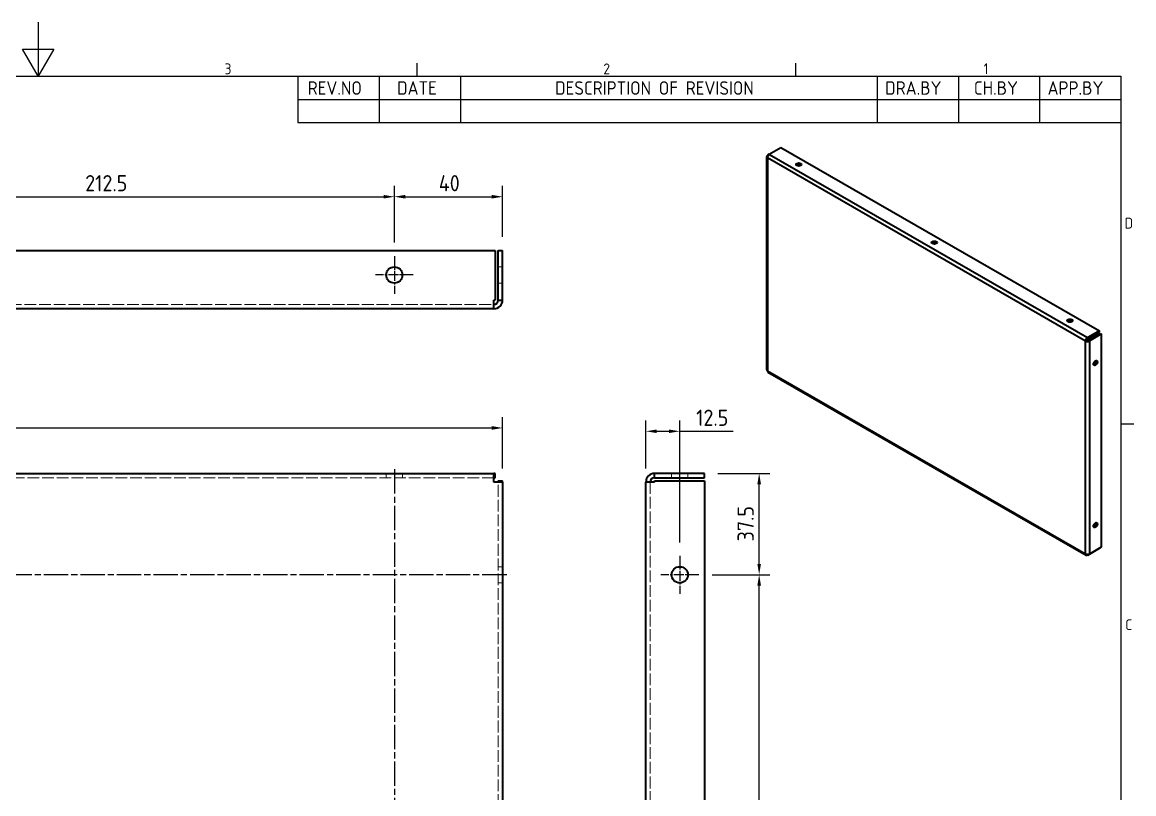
# Model space of a CAD drawing. Header units: millimetres. Extents: x 0 to 840, y 0 to 594.
# Drawn here: x 414.1 to 824.8, y 308.7 to 594 of the extents above; entities that cross this region are included whole.
import ezdxf

# ---------------------------------------------------------------- set-up
doc = ezdxf.new("R2010")
doc.units = ezdxf.units.MM
doc.header["$LTSCALE"] = 2
doc.linetypes.add('CHAIN', pattern=[0.35429999999999995, 0.2362, -0.0295, 0.0591, -0.0295])
doc.linetypes.add('DASHED', pattern=[0.2067, 0.1654, -0.0413])
doc.layers.get('0').update_dxf_attribs({"color": 3, "lineweight": 25})
for name, color, linetype, lineweight in [('가려진 것(ISO)', 2, 'DASHED', 18), ('가시적인 것(ISO)', 3, 'Continuous', 40), ('가시적인 좁은 것(ISO)', 3, 'Continuous', 35), ('경계(ISO)', 7, 'Continuous', 25), ('기호(ISO)', 5, 'Continuous', 25), ('중심 표식(ISO)', 1, 'Continuous', 25), ('중심선(ISO)', 1, 'Continuous', 25), ('치수(ISO)', 2, 'Continuous', 25)]:
    doc.layers.add(name, color=color, linetype=linetype, lineweight=lineweight)
doc.styles.add('ISO Proportiona M2B', font='isocp.shx')
doc.styles.add('문자 텍스트_PSTEK_POSCO', font='isocp.shx')
doc.styles.add('치수 텍스트_PSTEK_POSCO', font='isocp.shx')
doc.dimstyles.new('치수_PSTEK_POSCO', dxfattribs={"dimscale": 2, "dimtxt": 3, "dimasz": 2, "dimexe": 2, "dimexo": 2.5, "dimgap": 1, "dimtad": 1, "dimrnd": 1e-08, "dimdsep": 46, "dimtxsty": '치수 텍스트_PSTEK_POSCO', "dimcen": 0.09, "dimdle": 10, "dimclrd": 7, "dimclre": 7, "dimclrt": 2, "dimadec": 1, "dimazin": 2, "dimtfac": 1, "dimtmove": 0, "dimatfit": 3, "dimfxl": 0, "dimtolj": 1, "dimlwd": -1, "dimlwe": -1, "dimarcsym": 0})

# ---------------------------------------------------------------- blocks, each defined once
blk = doc.blocks.new('경계 Default Border')
at = {"layer": '경계(ISO)'}
for p, q in [((280, 287.0000076293945), (280, 289.4000053405762)), ((350, 287.0000076293945), (350, 289.4000053405762)), ((410, 222.7499961853027), (412.400016784668, 222.7499961853027))]:
    blk.add_line(p, q, dxfattribs=at)
at = {"layer": '경계(ISO)', "flags": 128}
for points in [[(210, 297.0000076293945), (210, 287.0000076293945), (207.1132469177246, 292.0000076293945), (212.8867530822754, 292.0000076293945), (210, 287.0000076293945)], [(10, 10), (10, 287.0000076293945), (410, 287.0000076293945), (410, 10), (10, 10)]]:
    blk.add_lwpolyline(points, dxfattribs=at)
at = {"layer": '경계(ISO)', "color": 2, "char_height": 2.000000029802322, "attachment_point": 7, "style": '문자 텍스트_PSTEK_POSCO'}
for s, insert in [('3', (244.4456930345745, 287.3809296778403)), ('2', (314.418492964537, 287.3809296778403)), ('1', (384.6573774223157, 287.4)), ('D', (410.718846771929, 258.8559296629392)), ('C', (410.8296930082771, 184.6059296629392))]:
    blk.add_mtext(s, dxfattribs=dict(at, insert=insert))
blk = doc.blocks.new('*D25')
at = {"layer": 'Defpoints', "color": 0, "transparency": 16777216}
for p in [(551.612666269035, 529.472355548629), (339.1126662690349, 507.5349059924064), (551.612666269035, 507.5349059924064)]:
    blk.add_point(p, dxfattribs=at)
at = {"layer": '치수(ISO)', "color": 7, "transparency": 16777216}
for p, q in [((339.1126662690349, 512.5349059924065), (339.1126662690349, 533.472355548629)), ((551.612666269035, 512.5349059924065), (551.612666269035, 533.472355548629)), ((343.1126662690349, 529.472355548629), (547.612666269035, 529.472355548629))]:
    blk.add_line(p, q, dxfattribs=at)
for points in [[(343.1126662690349, 530.1390222152957), (343.1126662690349, 528.8056888819624), (339.1126662690349, 529.472355548629)], [(547.612666269035, 530.1390222152957), (547.612666269035, 528.8056888819624), (551.612666269035, 529.472355548629)]]:
    blk.add_solid(points, dxfattribs=at)
at = {"layer": '치수(ISO)', "color": 2, "transparency": 16777216, "insert": (437.3822210979608, 534.4729460998101), "char_height": 6, "attachment_point": 4, "style": '치수 텍스트_PSTEK_POSCO'}
blk.add_mtext('\\A1;212.5', dxfattribs=at)
blk = doc.blocks.new('*D26')
at = {"layer": 'Defpoints', "color": 0, "transparency": 16777216}
for p in [(591.6126662690349, 529.472355548629), (591.6126662690349, 509.6349059924041), (551.612666269035, 507.5349059924064)]:
    blk.add_point(p, dxfattribs=at)
at = {"layer": '치수(ISO)', "color": 7, "transparency": 16777216}
for p, q in [((551.612666269035, 512.5349059924065), (551.612666269035, 533.472355548629)), ((591.6126662690349, 514.6349059924041), (591.6126662690349, 533.472355548629)), ((555.612666269035, 529.472355548629), (587.6126662690349, 529.472355548629))]:
    blk.add_line(p, q, dxfattribs=at)
for points in [[(555.612666269035, 530.1390222152957), (555.612666269035, 528.8056888819624), (551.612666269035, 529.472355548629)], [(587.6126662690349, 530.1390222152957), (587.6126662690349, 528.8056888819624), (591.6126662690349, 529.472355548629)]]:
    blk.add_solid(points, dxfattribs=at)
at = {"layer": '치수(ISO)', "color": 2, "transparency": 16777216, "insert": (568.0303040643106, 534.472355548629), "char_height": 6, "attachment_point": 4, "style": '치수 텍스트_PSTEK_POSCO'}
blk.add_mtext('\\A1;40', dxfattribs=at)
blk = doc.blocks.new('*D27')
at = {"layer": 'Defpoints', "color": 0, "transparency": 16777216}
for p in [(644.5508983034467, 442.7467301886395), (644.5508983034467, 423.9824916007472), (657.0508983034431, 396.6824916007471)]:
    blk.add_point(p, dxfattribs=at)
at = {"layer": '치수(ISO)', "color": 7, "transparency": 16777216}
for p, q in [((644.5508983034467, 428.9824916007472), (644.5508983034467, 446.7467301886395)), ((657.0508983034431, 401.6824916007471), (657.0508983034431, 446.7467301886395)), ((648.5508983034467, 442.7467301886395), (653.0508983034431, 442.7467301886395)), ((657.0508983034431, 442.7467301886395), (676.7576201762806, 442.7467301886395))]:
    blk.add_line(p, q, dxfattribs=at)
for points in [[(648.5508983034467, 443.4133968553062), (648.5508983034467, 442.0800635219728), (644.5508983034467, 442.7467301886395)], [(653.0508983034431, 443.4133968553062), (653.0508983034431, 442.0800635219728), (657.0508983034431, 442.7467301886395)]]:
    blk.add_solid(points, dxfattribs=at)
at = {"layer": '치수(ISO)', "color": 2, "transparency": 16777216, "insert": (663.1090920388567, 447.7473207398206), "char_height": 6, "attachment_point": 4, "style": '치수 텍스트_PSTEK_POSCO'}
blk.add_mtext('\\A1;12.5', dxfattribs=at)
blk = doc.blocks.new('*D29')
at = {"layer": 'Defpoints', "color": 0, "transparency": 16777216}
for p in [(664.0508983034431, 389.6824916007471), (686.397321954138, 389.6824916007471), (664.0508983034432, 169.682491600747)]:
    blk.add_point(p, dxfattribs=at)
at = {"layer": '치수(ISO)', "color": 7, "transparency": 16777216}
for p, q in [((669.0508983034431, 389.6824916007471), (690.397321954138, 389.6824916007471)), ((686.3973219541379, 173.682491600747), (686.397321954138, 385.6824916007471)), ((669.0508983034432, 169.682491600747), (690.3973219541379, 169.682491600747))]:
    blk.add_line(p, q, dxfattribs=at)
for points in [[(685.7306552874713, 385.6824916007471), (687.0639886208046, 385.6824916007471), (686.397321954138, 389.6824916007471)], [(685.7306552874712, 173.682491600747), (687.0639886208045, 173.682491600747), (686.3973219541379, 169.682491600747)]]:
    blk.add_solid(points, dxfattribs=at)
at = {"layer": '치수(ISO)', "color": 2, "transparency": 16777216, "insert": (681.3967314029568, 274.2239482936604), "char_height": 6, "attachment_point": 4, "rotation": 90, "style": '치수 텍스트_PSTEK_POSCO'}
blk.add_mtext('\\A1;220', dxfattribs=at)
blk = doc.blocks.new('*D30')
at = {"layer": 'Defpoints', "color": 0, "transparency": 16777216}
for p in [(666.1508983034469, 427.1824916007471), (686.397321954138, 427.1824916007471), (664.0508983034431, 389.6824916007471)]:
    blk.add_point(p, dxfattribs=at)
at = {"layer": '치수(ISO)', "color": 7, "transparency": 16777216}
for p, q in [((671.1508983034469, 427.1824916007471), (690.397321954138, 427.1824916007471)), ((686.397321954138, 393.6824916007471), (686.397321954138, 423.1824916007471)), ((669.0508983034431, 389.6824916007471), (690.397321954138, 389.6824916007471))]:
    blk.add_line(p, q, dxfattribs=at)
for points in [[(685.7306552874713, 423.1824916007471), (687.0639886208046, 423.1824916007471), (686.397321954138, 427.1824916007471)], [(685.7306552874713, 393.6824916007471), (687.0639886208046, 393.6824916007471), (686.397321954138, 389.6824916007471)]]:
    blk.add_solid(points, dxfattribs=at)
at = {"layer": '치수(ISO)', "color": 2, "transparency": 16777216, "insert": (681.3973219541379, 402.0282275320351), "char_height": 6, "attachment_point": 4, "rotation": 90, "style": '치수 텍스트_PSTEK_POSCO'}
blk.add_mtext('\\A1;37.5', dxfattribs=at)
blk = doc.blocks.new('*D31')
at = {"layer": 'Defpoints', "color": 0, "transparency": 16777216}
for p in [(591.6126662689699, 443.9824916007472), (86.61266626896992, 423.9824916007472), (591.6126662689699, 423.9824916007472)]:
    blk.add_point(p, dxfattribs=at)
at = {"layer": '치수(ISO)', "color": 7, "transparency": 16777216}
for p, q in [((86.61266626896992, 428.9824916007472), (86.61266626896992, 447.9824916007472)), ((591.6126662689699, 428.9824916007472), (591.6126662689699, 447.9824916007472)), ((90.61266626896992, 443.9824916007472), (587.6126662689699, 443.9824916007472))]:
    blk.add_line(p, q, dxfattribs=at)
for points in [[(90.61266626896992, 444.6491582674139), (90.61266626896992, 443.3158249340805), (86.61266626896992, 443.9824916007472)], [(587.6126662689699, 444.6491582674139), (587.6126662689699, 443.3158249340805), (591.6126662689699, 443.9824916007472)]]:
    blk.add_solid(points, dxfattribs=at)
at = {"layer": '치수(ISO)', "color": 2, "transparency": 16777216, "insert": (333.5884022002581, 448.9824916007472), "char_height": 6, "attachment_point": 4, "style": '치수 텍스트_PSTEK_POSCO'}
blk.add_mtext('\\A1;505', dxfattribs=at)

msp = doc.modelspace()

# ---------------------------------------------------------------- linework, layer by layer
at = {"layer": '가려진 것(ISO)', "ltscale": 1.523657321929932}
for p, q in [((591.6126662690349, 503.5349059923892), (590.0126662690349, 503.5349059923892)), ((591.6126662690349, 497.5349059923892), (590.012666269035, 497.5349059923892)), ((548.61266626897, 427.1824916007473), (548.61266626897, 425.5824916007472)), ((554.61266626897, 427.1824916007473), (554.61266626897, 425.5824916007472)), ((654.0508983034373, 427.1824916007473), (654.0508983034373, 425.5824916007472)), ((660.0508983034372, 427.1824916007473), (660.0508983034372, 425.5824916007472)), ((591.6126662689699, 392.682491600747), (590.01266626897, 392.682491600747)), ((591.6126662689699, 386.682491600747), (590.01266626897, 386.682491600747))]:
    msp.add_line(p, q, dxfattribs=at)
at = {"layer": '가려진 것(ISO)', "ltscale": 13.10973644256592}
for p, q in [((89.81266626903493, 489.6349059924038), (588.4126662690348, 489.634905992404)), ((588.4126662689699, 425.5824916007473), (89.81266626896996, 425.5824916007472))]:
    msp.add_line(p, q, dxfattribs=at)
at = {"layer": '가려진 것(ISO)', "ltscale": 13.17194747924805}
for p, q in [((590.0126662689697, 135.3824916007472), (590.01266626897, 423.9824916007472)), ((646.1508983034468, 423.9824916007472), (646.1508983034468, 135.3824916007472))]:
    msp.add_line(p, q, dxfattribs=at)
at = {"layer": '가시적인 것(ISO)'}
for p, q in [((690.0604598343198, 545.1674778353636), (694.3973814255967, 547.6649448799569)), ((694.3973814255967, 547.6649448799569), (812.1394423587506, 479.8618013934947)), ((689.1042501176194, 544.2318196417717), (689.1042501176194, 465.5837862319194)), ((690.0604598343198, 545.1646047088633), (689.4166695510203, 544.7938705412445)), ((689.6946651342552, 544.6337835318163), (689.4166695510203, 544.7938705412445)), ((689.4166695510203, 544.7938705412445), (689.4166695510203, 544.6661617364834)), ((689.6365531375637, 544.5395392003179), (689.4166695510203, 544.6661617364834)), ((690.170916784286, 545.1038699082704), (690.0604598343198, 545.1674778353636)), ((690.0604598343198, 545.0308600372798), (690.0604598343198, 545.1674778353636)), ((89.34403711893339, 509.6349059924046), (588.8812954191364, 509.6349059924049)), ((588.8812954191364, 509.6349059924049), (588.8812954191364, 491.2349059924048)), ((590.0126662690349, 491.234905992404), (590.0126662690348, 509.6349059924041)), ((590.0126662690348, 509.6349059924041), (591.6126662690348, 509.6349059924041)), ((591.6126662690349, 491.234905992404), (591.6126662690348, 509.6349059924041)), ((588.4126662690351, 488.0349059924039), (588.4126662690351, 491.2349059924049)), ((588.8812954191364, 491.2349059924048), (588.4126662690351, 491.2349059924048)), ((590.0126662690349, 491.234905992404), (591.6126662690349, 491.234905992404)), ((588.4126662690348, 488.0349059924039), (89.8126662690349, 488.0349059924038)), ((807.8025207674739, 477.3643343489015), (807.6920638175077, 477.4279422759946)), ((807.6920638175077, 476.9919171427452), (807.6920638175077, 477.4279422759946)), ((807.6920638175077, 476.9919171427452), (807.8025207674739, 476.9283092156521)), ((812.1394423587506, 479.8618013934947), (807.8025207674739, 477.3643343489015)), ((807.8025207674739, 476.9283092156521), (812.1394423587506, 479.4257762602454)), ((807.8025207674739, 476.9283092156521), (807.8025207674739, 477.3643343489015)), ((808.0691874341405, 476.4664297669009), (812.4061090254173, 478.9638968114943)), ((808.0691874341405, 476.33872096214), (808.0691874341405, 476.4664297669009)), ((808.0691874341405, 476.4664297669009), (808.4463110507734, 476.249258719545)), ((808.4463110507734, 476.249258719545), (812.7832326420502, 478.7467257641384)), ((812.1394423587506, 479.4257762602454), (812.1394423587506, 479.8618013934947)), ((812.4061090254173, 478.9638968114943), (812.7832326420502, 478.7467257641384)), ((812.7832326420502, 478.7467257641384), (812.7832326420502, 399.8432747447641)), ((807.3149402008748, 476.3387209621399), (806.9378165842421, 476.121549914784)), ((808.0691874341405, 476.33872096214), (808.4463110507734, 476.1215499147841)), ((808.4463110507734, 476.1215499147841), (808.4463110507734, 476.249258719545)), ((689.6386157585961, 464.6594305666977), (807.1597627918177, 396.9835029344219)), ((89.81266626896996, 427.1824916007473), (588.4126662689699, 427.1824916007473)), ((588.4126662689699, 423.9824916007473), (588.4126662689699, 427.1824916007473)), ((588.8812954190714, 427.1824916007473), (588.4126662689699, 427.1824916007473)), ((588.8812954190714, 425.5824916007473), (588.8812954190714, 427.1824916007473)), ((666.1508983034469, 427.1824916007471), (647.7508983034468, 427.1824916007473)), ((647.7508983034468, 425.5824916007473), (647.7508983034468, 427.1824916007473)), ((666.1508983034469, 425.5824916007472), (666.1508983034469, 427.1824916007471)), ((588.4126662689699, 425.5824916007473), (588.8812954190714, 425.5824916007473)), ((591.6126662689699, 423.9824916007472), (588.4126662689699, 423.9824916007472)), ((590.01266626897, 423.9824916007472), (590.01266626897, 424.4511207508486)), ((590.01266626897, 424.4511207508486), (591.6126662689699, 424.4511207508486)), ((591.6126662689699, 423.9824916007472), (591.6126662689699, 424.4511207508486)), ((591.6126662689699, 423.9824916007472), (591.6126662689699, 135.3824916007472)), ((647.7508983034477, 423.9824916007472), (644.5508983034467, 423.9824916007472)), ((644.5508983034467, 135.3824916007472), (644.5508983034467, 423.9824916007472)), ((647.7508983034468, 425.5824916007473), (666.1508983034469, 425.5824916007472)), ((647.7508983034477, 423.9824916007472), (647.7508983034477, 424.4511207508486)), ((647.7508983034477, 424.4511207508486), (666.1508983034478, 424.4511207508486)), ((666.1508983034478, 424.4511207508486), (666.1508983034478, 134.9138624506456)), ((807.8025207674738, 396.9722004060516), (812.1394423587506, 399.4696674506449)), ((812.7832326420502, 399.8432747447641), (808.4463110507734, 397.3458077001708)), ((812.1394423587506, 399.4725405771453), (812.1394423587506, 399.4696674506449)), ((807.6920638175075, 397.2936061185925), (807.6920638175075, 397.0358083331448)), ((807.6920638175075, 397.0358083331448), (807.8025207674738, 396.9722004060516)), ((807.8025207674738, 397.2969084035652), (807.8025207674738, 396.9722004060516)), ((808.327230740722, 397.4143814900708), (808.4463110507734, 397.3458077001708)), ((808.4463110507734, 397.3458077001708), (808.4463110507734, 397.4735165049318))]:
    msp.add_line(p, q, dxfattribs=at)
for centre in [(551.612666269035, 500.5349059924063), (657.0508983034432, 389.6824916007471)]:
    msp.add_circle(centre, 3, dxfattribs=at)
for centre, radius, start, end in [((588.4126662690348, 491.2349059924039), 3.19999999999999, 270, 0), ((588.4126662690348, 491.2349059924039), 1.599999999999986, 270, 0), ((647.7508983034467, 423.9824916007473), 3.200000000000056, 90, 180), ((647.7508983034467, 423.9824916007473), 1.599999999999997, 90, 180)]:
    msp.add_arc(centre, radius, start, end, dxfattribs=at)
for centre, major_axis, ratio, start_param, end_param in [((690.170916784286, 544.2318196417717), (-1.066666666666632, 2.775557561562891e-16), 0.575861700985312, 5.497787143782333, 7.068583470577273), ((690.170916784286, 544.2318196417717), (0.5323010256898535, 0.9243556652216309), 0.5780931159156386, 0.7834644549747765, 2.354260781769735), ((701.0367909885206, 540.9352173985925), (0.9999999999999996, -5.828670879282072e-15), 0.5758617009853078, 0.3882669576859317, 2.753325695903881), ((751.1235213225751, 512.0921876716397), (1, -5.585809592645318e-15), 0.5758617009853076, 0.3882669576859311, 2.753325695903994), ((801.2102516566297, 483.249157944687), (1.000000000000004, -5.551115123125783e-15), 0.5758617009853078, 0.3882669576859312, 2.753325695903994), ((807.6920638175077, 476.5558920094958), (-0.5323010256897488, -0.9243556652217042), 0.5780931159156386, 3.925057108563848, 5.495853435358767), ((807.6920638175077, 476.5558920094958), (0.2661505128449242, 0.4621778326108111), 0.5780931159156387, 0.7834644549745882, 2.354260781769561), ((807.6920638175077, 476.5558920094958), (1.066666666666663, 6.31786289950753e-14), 0.575861700985312, 3.926990816987226, 5.49778714378216), ((807.6920638175077, 476.5558920094958), (0.5333333333333288, 3.157196726277789e-14), 0.5758617009853121, 3.926990816986969, 5.497787143781903), ((810.2612184558175, 468.2537388808627), (-0.4990322115841775, -0.8665834361453045), 0.5780931159156303, 0.3859036446674628, 2.755689008922227), ((690.1709167842859, 465.5837862319194), (-1.066666666666659, 4.163336342344337e-16), 0.5758617009853122, 0, 0.7853981633976055), ((690.1709167842859, 465.5837862319194), (-0.5323010256897955, -0.9243556652216623), 0.5780931159156387, 5.495853435359095, 6.283185307179674), ((810.2612184558175, 408.3002830590765), (-0.4990322115841775, -0.8665834361453045), 0.5780931159156303, 0.3859036446674628, 2.755689008922227), ((807.6920638175077, 397.9078585996435), (-1.066666666666656, 6.376843497690744e-14), 0.575861700985312, 0.7853981633977796, 2.356194490192713), ((807.6920638175077, 397.9078585996436), (-0.5323010256897975, -0.9243556652216613), 0.5780931159156387, 5.495853435359102, 7.066649762154002)]:
    msp.add_ellipse(centre, major_axis=major_axis, ratio=ratio, start_param=start_param, end_param=end_param, dxfattribs=at)
for centre, major_axis, ratio in [((701.0367909885206, 541.3712425318419), (1, -6.685624276414615e-14), 0.5758617009853071), ((751.1235213225751, 512.5282128048891), (1, -6.685624276414615e-14), 0.5758617009853071), ((801.2102516566297, 483.6851830779364), (1, -6.685624276414615e-14), 0.5758617009853071), ((810.6383420724502, 468.0365678335068), (0.4990322115841756, 0.8665834361453069), 0.5780931159156334), ((810.6383420724502, 408.0831120117206), (0.4990322115841756, 0.8665834361453069), 0.5780931159156334)]:
    msp.add_ellipse(centre, major_axis=major_axis, ratio=ratio, dxfattribs=at)
at = {"layer": '가시적인 좁은 것(ISO)'}
for p, q in [((689.4166695510204, 543.7974775470598), (689.4166695510204, 465.1494441372075)), ((806.9378165842421, 476.121549914784), (689.4166695510204, 543.7974775470598)), ((690.170916784286, 545.1038699082704), (807.6920638175077, 477.4279422759946)), ((806.9378165842421, 397.4735165049316), (806.9378165842421, 476.121549914784)), ((808.4463110507734, 476.1215499147841), (808.4463110507734, 397.4735165049318)), ((689.4166695510204, 465.1494441372075), (806.937816584242, 397.4735165049316))]:
    msp.add_line(p, q, dxfattribs=at)
at = {"layer": '기호(ISO)'}
for p, q in [((516, 574.0000152587891), (820, 574.0000152587891)), ((516, 574.0000152587891), (516, 565.440015258789)), ((546, 574.0000152587891), (546, 565.440015258789)), ((576, 574.0000152587891), (576, 565.440015258789)), ((730, 574.0000152587891), (730, 565.440015258789)), ((760, 574.0000152587891), (760, 565.440015258789)), ((790, 574.0000152587891), (790, 565.440015258789)), ((820, 574.0000152587891), (820, 565.440015258789)), ((516, 565.440015258789), (820, 565.440015258789)), ((516, 565.440015258789), (516, 556.8800152587891)), ((546, 565.440015258789), (546, 556.8800152587891)), ((576, 565.440015258789), (576, 556.8800152587891)), ((730, 565.440015258789), (730, 556.8800152587891)), ((760, 565.440015258789), (760, 556.8800152587891)), ((790, 565.440015258789), (790, 556.8800152587891)), ((820, 565.440015258789), (820, 556.8800152587891)), ((516, 556.8800152587891), (820, 556.8800152587891))]:
    msp.add_line(p, q, dxfattribs=at)
at = {"layer": '중심 표식(ISO)', "linetype": 'CHAIN', "ltscale": 7.778351783752441}
for p, q in [((551.612666269035, 507.5349059924064), (551.612666269035, 493.5349059924064)), ((558.6126662690351, 500.5349059924064), (544.612666269035, 500.5349059924064)), ((657.0508983034431, 396.6824916007471), (657.0508983034431, 382.682491600747)), ((664.0508983034431, 389.6824916007471), (650.0508983034431, 389.6824916007471))]:
    msp.add_line(p, q, dxfattribs=at)
at = {"layer": '중심선(ISO)', "linetype": 'CHAIN', "ltscale": 19.05165100097656}
for p, q in [((551.6126662689701, 428.6824916007473), (551.6126662689701, 130.6824916007471)), ((593.1126662689699, 389.682491600747), (85.11266626896997, 389.682491600747))]:
    msp.add_line(p, q, dxfattribs=at)

# ---------------------------------------------------------------- block references
at = {"xscale": 2, "yscale": 2, "zscale": 2}
msp.add_blockref('경계 Default Border', (0, 0), dxfattribs=at)

# ---------------------------------------------------------------- texts
at = {"layer": '기호(ISO)', "color": 2, "char_height": 5, "attachment_point": 7, "style": 'ISO Proportiona M2B'}
for s, insert in [('REV.NO', (519.5742327364616, 567.1663801006787)), ('DATE', (552.6284635456733, 567.1663801006787)), ('DESCRIPTION OF REVISION', (611.0140408667258, 567.1663801006787)), ('DRA.BY', (732.9514679106408, 567.1663801006787)), ('CH.BY', (765.7285830172234, 567.1663801006787)), ('APP.BY', (792.9554679208808, 567.1663801006787))]:
    msp.add_mtext(s, dxfattribs=dict(at, insert=insert))

# ---------------------------------------------------------------- dimensions: what is measured, and where the dimension line sits
at = {"layer": '치수(ISO)', "color": 7}
for base, p1, p2, angle, override, picture, middle in [((551.612666269035, 529.472355548629), (339.1126662690349, 507.5349059924064), (551.612666269035, 507.5349059924064), 180, {"dimdec": 2, "dimtp": 0, "dimtm": -0, "dimtdec": 2, "dimtofl": 0, "dimatfit": 1}, '*D25', (445.382666269035, 529.472355548629)), ((591.6126662690349, 529.472355548629), (551.612666269035, 507.5349059924064), (591.6126662690349, 509.6349059924041), 180, {"dimdec": 2, "dimtp": 0, "dimtm": -0, "dimtdec": 2, "dimtofl": 0, "dimatfit": 1}, '*D26', (571.632666269035, 529.472355548629)), ((644.5508983034467, 442.7467301886395), (657.0508983034431, 396.6824916007471), (644.5508983034467, 423.9824916007472), 180, {"dimdec": 2, "dimtp": 0, "dimtm": -0, "dimtdec": 2, "dimtofl": 0, "dimatfit": 2}, '*D27', (668.9333561075687, 442.7467301886395)), ((686.397321954138, 427.1824916007471), (664.0508983034431, 389.6824916007471), (666.1508983034469, 427.1824916007471), 90, {"dimdec": 2, "dimtp": 0, "dimtm": -0, "dimtdec": 2, "dimtofl": 0, "dimatfit": 1}, '*D30', (686.3973219541379, 408.4524916007471)), ((686.397321954138, 389.6824916007471), (664.0508983034432, 169.682491600747), (664.0508983034431, 389.6824916007471), 90, {"dimdec": 2, "dimtp": 0, "dimtm": -0, "dimtdec": 2, "dimtofl": 0, "dimatfit": 1}, '*D29', (686.3973219541379, 279.7024916007471))]:
    dim = msp.add_linear_dim(base=base, p1=p1, p2=p2, angle=angle, dimstyle='치수_PSTEK_POSCO', override=override, dxfattribs=at)
    dim.commit()
    dim.dimension.update_dxf_attribs({"geometry": picture, "text_midpoint": middle, "dimtype": 160})
dim = msp.add_linear_dim(base=(591.6126662689699, 443.9824916007472), p1=(86.61266626896992, 423.9824916007472), p2=(591.6126662689699, 423.9824916007472), dimstyle='치수_PSTEK_POSCO', override={"dimdec": 2, "dimtp": 0, "dimtm": -0, "dimtdec": 2, "dimtofl": 0, "dimatfit": 1}, dxfattribs=at)
dim.commit()
dim.dimension.update_dxf_attribs({"geometry": '*D31', "text_midpoint": (339.11266626897, 443.9824916007472), "dimtype": 160})

doc.saveas('drawing.dxf')
